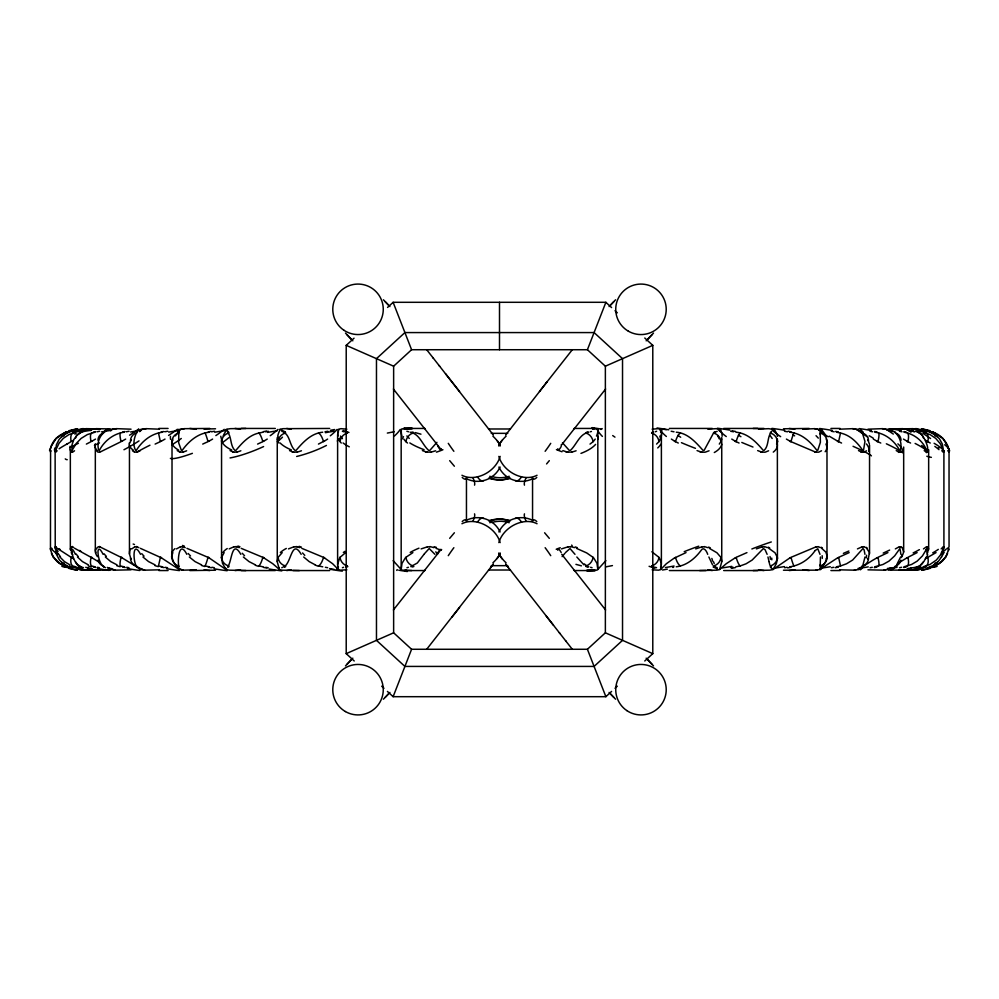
<?xml version="1.0" encoding="UTF-8"?>
<svg xmlns="http://www.w3.org/2000/svg" width="999" height="999" viewBox="0 0 999 999"><rect width="100%" height="100%" fill="white"/><g stroke="black" fill="none" stroke-linecap="round" stroke-linejoin="round"><path stroke-width="1.5" d="M70.33 549.787L70.342 449.725M95.33 551.947L95.33 447.028M130.444 557.355L129.458 553.97L129.458 445.079M221.641 439.085L221.591 441.158M299.338 570.554L282.143 570.167A91.958 48.052 90 0 1 279.42 569.492L277.26 561.875L277.26 437.537M346.878 569.817L340.309 570.167A91.958 35.19 90 0 1 338.311 569.492L337.612 564.997L337.612 434.478M753.121 570.554L769.667 570.167A91.958 59.728 90 0 0 773.051 569.492L776.335 563.761L777.434 558.891L777.359 439.085M820.778 566.808L820.204 565.958A9.203 8.829 17.5 0 0 826.985 557.355L826.985 441.645A9.191 8.829 -17.5 0 0 820.204 433.042L820.778 432.205M902.609 555.094L903.67 551.935L903.67 447.04M943.905 450.786L943.918 547.639L943.755 546.853M777.447 558.716L777.409 557.854M927.596 552.934L928.483 548.339M129.458 553.97L129.558 552.622A38.099 14.311 3.8 0 1 130.732 548.726M55.12 450.599L55.232 548.901M277.26 561.538L277.897 557.854M868.643 557.18L869.392 552.435L866.633 548.339M178.259 566.745L178.759 566.033A9.203 8.829 -17.5 0 1 172.015 557.355L172.015 441.645A9.191 8.829 17.5 0 1 178.796 433.042L178.259 432.267M836.475 432.205L840.496 433.042L838.611 441.645L841.558 443.044M827.122 443.044L827.022 444.08M337.612 564.585L339.672 557.854M903.67 551.935L902.522 548.339M171.89 555.993L172.827 552.622M864.997 557.005L862.974 564.885M900.923 554.333L899.937 548.526L894.654 555.881L888.96 561.138L882.979 564.472L874.799 566.795M55.082 547.639L55.245 546.853A9.053 1.436 70.6 0 1 55.782 547.377M943.918 451.323L943.818 452.01A9.403 1.523 69.3 0 1 942.844 450.936M221.591 557.854L222.502 563.336L225.949 569.492A91.958 59.728 90 0 0 229.333 570.167L245.879 570.554M777.409 441.158L777.447 440.309M178.796 433.042L178.671 442.782L181.356 450.362A1.523 1.061 -77 0 0 182.268 450.262C188.724 441.296 197.802 433.429 209.203 432.205M820.204 565.958L820.429 557.005M820.279 565.297L820.404 564.26M868.568 558.041A9.203 8.604 41.2 0 1 862.324 565.958L862.237 566.745A40.36 7.355 3.2 0 1 862.212 567.307M162.525 432.205C151.411 433.554 142.183 440.996 136.388 450.262A1.523 0.887 -78.6 0 1 135.614 450.387C132.517 444.755 134.116 437.624 136.776 432.205M721.615 439.085L721.103 441.158M50.287 449.338L50.112 450.262M948.875 548.751L945.978 556.643L939.609 563.349M136.676 433.042L136.688 432.967A9.191 8.604 41.2 0 0 130.432 440.959M943.88 548.339L942.619 551.223M50.15 450.087L50.35 448.988M948.813 549.175L948.526 550.524M70.392 548.901L71.428 546.853M927.01 554.333L926.922 548.526L922.464 555.881L917.182 561.138L911.55 564.472L903.958 566.795M900.574 557.005L896.677 564.885M50.325 449.138C51.96 440.809 58.904 434.178 67.058 432.205M172.115 441.158L172.727 439.085M826.885 557.854L825.636 561.363M50.412 448.751L50.874 447.04M50.587 450.786L50.462 547.989M942.556 554.333L943.406 548.538L940.359 555.119L936.375 560.039L929.969 564.472L923.138 566.795M50.949 446.84L56.119 438.399L64.51 433.042A9.191 5.694 70.2 0 0 61.763 436.8M928.446 450.786L927.734 452.01M129.858 443.044L130.444 441.645M926.26 557.005L924.013 561.363L920.603 564.885M947.989 548.901L949.05 546.678L949.038 452.31M611.588 691.433L605.869 696.69L393.131 696.69L411.588 649.275L587.412 649.275L605.369 632.804L605.369 366.196L587.412 349.725L411.588 349.725L393.631 366.196L393.631 632.804L411.588 649.275M587.412 349.725L605.881 302.297L393.131 302.31L387.55 307.442M50.162 451.673L50.487 450.961M660.401 439.085L659.328 441.158M947.564 553.483L947.202 554.333A31.618 25.999 16.3 0 1 945.504 556.868M227.66 566.745C231.868 562.712 231.606 538.274 240.821 554.333M500.112 467.057L499.5 468.256A25.062 25.062 0 0 1 495.654 473.563L495.342 473.876A24.963 24.938 -55.3 0 1 486.038 479.87L483.728 480.569A24.863 24.8 -43 0 1 466.458 478.721L466.009 478.696M498.888 531.943L499.5 530.744A25.062 25.062 0 0 1 503.346 525.437L503.733 525.049A24.963 24.938 -55.3 0 1 512.962 519.13L515.272 518.431A24.863 24.8 -43 0 1 532.542 520.279L532.991 520.304M771.403 432.205C767.007 436.788 769.13 445.492 764.247 450.262A1.523 1.224 74.4 0 1 763.224 450.374C756.156 441.895 747.702 433.216 735.963 432.205M926.135 549.7L925.636 550.736M499.025 445.229L499.5 444.305A25.075 25.062 -58.6 0 1 502.397 440.072L502.959 439.41A39.985 39.923 -53.9 0 1 506.106 436.176M499.975 553.771L499.5 554.695A25.075 25.062 -58.6 0 1 496.603 558.928L496.603 558.941A25.25 19.168 33.8 0 0 500.199 552.984M776.56 444.08L777.359 441.645A9.191 8.841 14.1 0 0 770.192 433.042M699.662 570.554L716.857 570.167A91.958 48.052 90 0 0 719.58 569.492L721.74 561.888L721.74 437.537M941.445 557.005L938.236 561.6L934.152 564.885M825.374 561.888L824.799 562.924M130.794 440.984L131.356 439.96M868.206 558.016L867.631 559.065M178.759 566.033C177.497 560.014 179.108 539.398 186.838 554.333M96.116 548.901L98.152 546.853A9.053 3.971 68.7 0 1 99.288 546.903M441.133 550.237L441.62 549.45M557.38 449.538L557.867 448.751M824.275 563.761L823.725 564.585M945.753 557.005L942.357 561.138L937 564.885M595.229 439.085L593.618 441.158A27.835 17.507 48.8 0 1 593.131 441.658L590.022 444.08M424.001 554.333L417.32 563.011L410.789 566.633M424.288 553.908L429.195 548.526L434.927 554.333M902.06 555.956L901.573 556.655M823.438 564.997L822.527 566.246M505.631 435.04L546.928 382.03L546.341 382.792M492.757 564.797L426.86 649.063M490.559 567.794L493.369 563.96M814.997 550.736C809.19 559.24 800.037 565.484 789.722 566.795M815.159 550.524L817.806 548.763L819.992 554.333M540.122 390.659L539.472 391.483L572.14 349.937M458.878 608.341L459.528 607.517L452.072 616.97M393.406 609.964L440.759 549.837M605.594 389.036L561.738 444.705M902.422 450.786L901.036 452.06A9.403 4.133 67.2 0 1 899.05 451.71M565.434 552.634L569.992 548.538L574.999 554.333M564.76 553.483L562.125 556.643M449.687 538.349L454.383 532.767M549.313 460.651L546.578 463.936M821.877 567.07L819.792 569.492A91.958 69.93 90 0 1 815.833 570.167L783.466 570.217M719.28 444.08L720.891 441.645A9.191 8.641 39.1 0 0 713.523 433.042L704.195 450.262A1.523 1.349 70 0 1 703.046 450.374C695.804 442.357 687.974 433.166 676.311 432.205M496.54 559.015L496.078 559.552A39.985 39.923 -53.9 0 1 492.894 562.824M103.721 432.779L103.559 432.967A9.191 8.154 54.7 0 0 97.927 440.247M436.925 442.32L429.945 450.262A1.523 1.486 -44.1 0 1 428.671 450.374C422.252 444.717 419.705 433.953 410.214 432.205M103.496 433.042C98.938 436.838 96.641 444.505 98.839 450.362A1.523 0.674 -79.6 0 0 99.438 450.249C104.395 440.859 113.474 433.678 124.138 432.205M224.138 552.622L221.641 557.355A9.203 8.841 14.1 0 0 228.808 565.958M646.166 340.821L653.508 333.129M352.834 658.179L345.492 665.871M652.072 334.653L647.639 339.298M346.928 664.347L351.361 659.702M615.584 299.787L609.09 306.568M383.416 699.213L389.91 692.432M610.489 305.095L613.898 301.548M385.102 697.452L388.511 693.905M55.932 452.06L57.118 450.786M894.804 566.745L895.504 565.958A9.203 8.154 54.7 0 0 900.898 560.164M719.58 569.492L726.173 563.761L735.177 557.854M861.163 567.07L858.641 569.492A91.958 78.409 90 0 1 854.195 570.167L839.547 569.817M131.781 548.901L134.753 546.853M283.629 566.795C291.283 564.447 291.596 537.699 301.174 554.333M943.168 546.853L941.17 548.901M354.233 660.988L346.216 653.646L346.216 345.354L354.046 338.186M615.022 688.286L617.307 686.188M644.767 660.988L652.784 653.646L652.784 345.354L644.767 338.012M411.713 570.554L402.385 570.167A91.958 21.466 90 0 1 401.173 569.492L402.023 563.336L405.369 557.854A28.197 17.757 48.1 0 1 405.869 557.342L412.887 552.622M773.051 569.492L789.972 557.854M656.593 444.08L658.965 441.645A9.191 8.217 53.6 0 0 651.573 433.042M890.584 567.882L888.648 569.492A91.958 84.965 90 0 1 883.828 570.167L867.956 569.817M866.483 450.786L864.497 452.06M605.844 560.664L597.827 569.492A91.958 21.466 90 0 1 596.615 570.167L586.413 570.516L595.379 570.529L587.3 570.554M282.218 552.622L278.109 557.355A9.203 8.641 39.1 0 0 285.489 565.958M819.792 569.492L837.599 557.854M911.2 567.882L909.065 569.492A91.958 89.423 90 0 1 904.008 570.167L888.873 570.067M944.23 552.622L941.37 554.645M74.55 450.786L72.752 452.06M858.641 569.492L862.062 567.07M104.77 431.78L105.594 431.256M176.486 548.901L180.332 546.853M327.622 439.085L324.4 441.158M888.648 569.492L890.983 567.882M77.21 431.143L79.595 429.508A90.422 90.147 90 0 1 86.538 428.671L100.3 428.933M923.476 548.901L926.423 546.853M862.661 566.658L872.389 560.489M909.065 569.492L911.45 567.882M592.607 429.183L596.615 428.833A91.958 21.466 -90 0 1 597.827 429.508L597.827 569.492L596.977 563.336L593.631 557.854A28.122 17.67 -50.5 0 0 593.106 557.367L586.7 552.934L576.448 548.339M406.406 569.817L404.433 570.566M939.335 563.536L931.905 566.795M267.245 439.085L263.811 441.158M345.654 552.622L340.035 557.355A9.203 8.217 53.6 0 0 347.427 565.958M73.451 440.309L72.065 441.158M925.524 558.716L926.922 557.854M94.992 432.205L87.338 434.577L81.144 438.399L76.424 443.256L72.003 450.449L71.891 445.217L73.726 439.71L77.01 435.289L81.456 432.205M821.503 450.786L818.818 452.11A9.403 6.344 61.9 0 1 815.946 451.86M95.517 439.085L92.045 441.158M898.588 562.924L906.942 557.854M212.6 439.085L209.016 441.158M936.051 552.622L927.796 557.355A9.203 4.57 72.1 0 1 926.223 565.958M125.662 439.085L122.065 441.158M872.976 560.127L876.922 557.854M165.01 439.085L161.376 441.158M68.956 432.205L63.599 434.927L59.178 439.31L56.419 444.717L55.607 450.462L59.041 443.256L63.262 438.399L68.931 434.577L75.812 432.205M674.587 557.854L666.321 563.761L660.689 569.492A91.958 35.19 90 0 1 658.691 570.167L652.122 569.817M229.158 548.901L233.778 546.853M66.871 444.08L71.204 441.645A9.191 4.558 72.1 0 1 72.777 433.042M717.182 431.306L716.383 431.73M281.78 567.719L282.58 567.295M895.341 548.901L899.162 546.853M917.519 566.808L918.93 565.958A9.203 7.517 62.4 0 0 923.064 562.2M324.313 441.034A27.835 23.739 11.4 0 1 323.401 441.521L318.444 444.08M917.119 552.622L907.879 557.355A9.203 3.322 73.4 0 1 907.467 565.958M674.687 557.979A28.197 23.951 10.7 0 1 675.611 557.479L686.026 552.622M768.593 450.786L765.396 452.11A9.403 7.218 57.1 0 1 762.137 451.898M713.523 433.042L715.346 432.205M86.364 444.08L91.121 441.645A9.191 3.322 73.4 0 1 91.533 433.042M588.786 432.205C579.495 433.916 576.685 444.493 570.541 450.262A1.523 1.486 43.2 0 1 569.268 450.374L562.487 442.782M140.122 450.786L137.1 452.11M288.486 548.901L293.768 546.853M857.454 548.901L862.05 546.853M887.911 552.622L877.909 557.355A9.203 1.998 74.2 0 1 878.645 565.958M82.33 431.78L83.591 431.256M155.12 444.08L160.389 441.645L158.504 433.042M709.065 450.786L705.431 452.11A9.403 7.917 49.8 0 1 701.847 451.923M930.019 566.808L932.03 565.958A9.203 6.693 67.1 0 0 935.276 562.824M605.369 366.196L652.797 345.354M346.203 653.646L393.631 632.804M99.962 452.11L121.091 441.645A9.191 1.998 74.2 0 1 120.355 433.042M916.508 567.295L915.471 567.719M202.71 444.08L208.029 441.645A9.191 0.774 74.5 0 0 205.045 433.042M257.592 444.08L262.849 441.645A9.191 2.148 74.1 0 0 258.841 433.042C249.013 435.202 242.158 442.944 235.976 450.262A1.523 1.211 -74.5 0 1 234.915 450.374C229.982 445.591 231.793 436.988 227.597 432.205M849.15 552.622L838.611 557.355L840.509 565.958L836.413 566.795M186.638 450.786L183.154 452.11M652.122 429.183L658.029 428.671A90.422 34.603 -90 0 1 660.689 429.508L660.689 432.617M746.94 552.622L736.151 557.355A9.203 2.148 74.1 0 0 740.159 565.958L746.091 563.786L752.172 560.039L763.336 548.588L765.084 549.7L767.132 554.333M421.128 548.901L427.335 546.853M756.393 548.901L762.2 546.853M240.859 450.786L237 452.11M411.713 428.446L403.621 428.471L412.587 428.484L402.385 428.833A91.958 21.466 -90 0 0 401.173 429.508L401.173 569.492L393.156 560.664M656.643 431.256L655.232 431.78M342.42 567.719L343.569 567.295M576.111 450.786L571.89 452.11M695.704 548.901L701.91 546.853M301.448 450.786L297.315 452.11M651.922 432.904L653.471 432.38M561.45 548.901L567.969 546.853M347.078 566.096L345.679 566.583M435.651 450.786L431.268 452.11M70.167 431.78L71.828 431.256M928.62 567.295L927.259 567.719M489.747 522.689L491.633 522.127M489.073 520.866L497.377 519.355A39.273 39.086 0 0 1 502.697 519.43L506.88 520.042A26.486 26.436 -4.2 0 1 509.915 520.879M707.879 429.183L715.946 428.671A90.422 47.24 -90 0 1 719.58 429.508M291.121 569.817L286.725 570.566M510.089 478.334L503.696 479.782A34.64 34.64 0 0 1 495.304 479.782L488.911 478.334M488.911 520.666L495.304 519.218A34.64 34.64 0 0 1 503.696 519.218L510.089 520.666M676.236 566.795C686.45 565.596 694.829 558.728 700.836 550.736C703.446 545.779 706.817 551.336 707.692 554.333M406.943 567.719L408.404 567.295M322.689 432.205C311.288 433.304 303.134 442.07 296.154 450.262A1.523 1.336 -70.2 0 1 294.992 450.374C289.46 445.579 290.309 435.726 283.654 432.205M591.445 431.468L590.347 431.78M840.509 565.958L846.515 563.786L852.646 560.039L862.974 548.538L864.11 549.9L864.959 554.333M816.021 546.853L790.971 557.355A9.203 0.774 74.5 0 0 793.955 565.958M68.569 431.78L70.592 431.256M930.156 567.295L928.508 567.719M758.503 429.183L768.531 428.671A90.422 58.729 -90 0 1 773.051 429.508M240.497 569.817L235.04 570.566M77.585 431.78L79.92 431.256M921.103 567.295L919.192 567.719M258.841 433.042L263.037 432.205M740.159 565.958L735.888 566.795M96.99 431.78L99.588 431.256M802.759 429.183L814.485 428.671A90.422 68.756 90 0 1 817.157 429.033M196.241 569.817L183.167 570.167A91.958 69.93 -90 0 1 181.843 569.967M901.66 567.295L899.55 567.719M532.991 478.696L532.654 478.721A24.863 24.8 43 0 1 515.272 480.569L512.974 479.857A24.963 24.938 55.3 0 1 503.721 473.963L503.446 473.651A25.062 25.062 0 0 1 499.5 468.256L498.888 467.057M466.009 520.304L466.458 520.279A24.863 24.8 43 0 1 483.728 518.431L486.026 519.143A24.963 24.938 55.3 0 1 495.279 525.037L495.654 525.449A25.062 25.062 0 0 1 499.5 530.744L500.112 531.943M126.311 431.78L129.083 431.256M872.314 567.295L870.054 567.719M325 431.78L327.834 431.256M839.547 429.183L852.696 428.671A90.422 77.098 90 0 1 855.693 429.033M159.453 569.817L144.805 570.167A91.958 78.409 -90 0 1 143.307 569.967M672.739 567.457L673.613 567.295M164.81 431.78L167.72 431.256M833.79 567.295L831.43 567.719M211.563 431.78L214.51 431.256M265.397 431.78L268.331 431.256M733.204 567.295L732.304 567.457M787.037 567.295L784.64 567.719M731.705 567.557L730.818 567.719M867.956 429.183L882.204 428.671A90.422 83.541 90 0 1 885.451 429.033M131.044 569.817L115.172 570.167A91.958 84.965 -90 0 1 113.549 569.967M203.983 429.046L215.534 428.783M795.017 569.954L789.173 570.554M888.873 428.933L902.297 428.671A90.422 87.924 90 0 1 905.706 429.033M110.127 570.067L94.992 570.167A91.958 89.423 -90 0 1 93.294 569.967M898.7 428.933L912.462 428.671A90.422 90.147 -90 0 1 919.405 429.508L920.004 429.92M100.3 570.067L84.79 570.167A91.958 91.683 -90 0 1 79.595 569.492L77.235 567.882L79.595 569.492A91.958 91.683 90 0 0 84.79 570.167M783.466 428.783L809.153 428.434M215.534 570.217L189.847 570.566M181.843 429.033A90.422 68.756 90 0 1 184.515 428.671L209.827 428.446M914.21 570.167A91.958 91.683 -90 0 0 919.405 569.492L921.677 567.882L919.405 569.492A91.958 91.683 90 0 1 914.21 570.167L898.7 570.067M143.307 429.033A90.422 77.098 90 0 1 146.304 428.671L159.453 429.183M113.549 429.033A90.422 83.541 90 0 1 116.796 428.671L131.044 429.183M93.294 429.033A90.422 87.924 90 0 1 96.703 428.671L110.127 428.933M158.878 428.446L168.082 428.446M241.209 428.446L275.324 428.446M279.42 429.508A90.422 47.24 -90 0 1 283.067 428.671L329.67 428.446M405.519 428.446L424.962 428.446M574.038 428.446L594.567 428.434M669.33 428.446L712.275 428.434M723.676 428.446L757.791 428.446M830.918 428.446L840.122 428.446M753.121 428.446L763.96 428.434M488.573 428.983L510.427 428.983M491.233 433.341L507.767 433.341M491.233 565.659L507.767 565.659M488.573 570.017L510.427 570.017M158.878 570.554L168.082 570.554M241.209 570.554L275.324 570.554M292.932 570.554L329.67 570.554M405.519 570.554L424.962 570.554M574.038 570.554L593.481 570.554M669.33 570.554L706.068 570.554M723.676 570.554L757.791 570.554M830.918 570.554L840.122 570.554M225.949 429.508A90.422 58.729 -90 0 1 230.469 428.671L245.879 428.446M404.033 428.434L406.406 429.183M189.847 428.434L196.241 429.183M809.153 570.566L802.759 569.817M235.04 428.434L240.497 429.183M763.96 570.566L758.503 569.817M286.725 428.434L291.121 429.183M712.275 570.566L707.879 569.817M789.173 428.446L795.017 429.046M209.827 570.554L203.983 569.954M404.433 428.434L405.244 428.583M594.567 570.566L592.607 569.817M784.49 431.256L787.437 431.78M214.36 567.719L211.963 567.295M831.28 431.256L834.19 431.78M730.669 431.256L733.603 431.78M268.182 567.719L267.295 567.557M167.57 567.719L165.21 567.295M266.696 567.457L265.796 567.295M869.917 431.256L872.689 431.78M671.166 431.256L674 431.78M327.697 567.719L325.387 567.295M263.112 566.808L258.841 565.958A9.203 2.148 -74.1 0 0 262.849 557.355L241.196 548.339M128.946 567.719L126.686 567.295M789.797 432.205C801.41 433.304 810.239 441.521 816.895 450.362A1.523 1.061 76.9 0 0 817.794 450.262L820.391 442.32L820.204 433.042M209.278 566.808L205.045 565.958A9.203 0.774 -74.5 0 0 208.029 557.355L186.938 548.339M322.764 566.808L318.556 565.958A9.203 3.459 -73.3 0 0 323.489 557.355L301.798 548.339M162.587 566.808L158.504 565.958L160.389 557.355L140.384 548.339M899.412 431.256L902.01 431.78M99.45 567.719L97.34 567.295M124.201 566.808L120.355 565.958A9.203 1.998 -74.2 0 1 121.091 557.355L99.85 546.853M874.862 432.205C885.688 433.578 894.592 441.021 899.674 450.362A1.523 0.687 79.6 0 0 900.249 450.262C902.459 443.918 899.624 436.176 894.754 432.205M919.08 431.256L921.415 431.78M567.894 452.147L566.858 451.885M79.808 567.719L77.897 567.295M427.26 452.147L426.248 451.885M904.008 432.205C913.66 433.791 922.327 440.284 926.16 449.338C930.943 452.435 923.426 431.955 917.544 432.205M95.042 566.808L91.533 565.958A9.203 3.322 -73.4 0 1 91.121 557.355L74.725 548.339M297.103 546.853L299.8 547.639M701.835 452.147L700.861 451.885M236.813 546.853L239.31 547.639M928.408 431.256L930.431 431.78M70.492 567.719L68.844 567.295M293.706 452.147L292.807 451.885M923.188 432.205L930.069 434.577L935.738 438.386L940.271 443.731L943.431 450.424L942.407 444.218L939.535 438.936L935.389 434.915L930.044 432.205M75.862 566.808L72.777 565.958A9.203 4.57 -72.1 0 1 71.204 557.355L57.243 548.339M762.137 452.147L761.238 451.885M588.836 566.808L585.876 565.958A9.203 7.605 -61.8 0 0 593.119 557.355M840.496 433.042C850.224 435.139 857.354 442.507 862.761 450.362A1.523 0.887 78.5 0 0 863.511 450.262L864.972 441.421L862.287 432.717M182.979 546.853L185.227 547.639M233.716 452.147L232.917 451.885M491.633 476.873L489.747 476.311M815.971 452.147L815.172 451.885M408.653 431.78L406.855 431.256M590.596 567.295L592.057 567.719M927.172 431.256L928.833 431.78M566.071 451.673L562.824 450.599M71.741 567.719L70.38 567.295M931.942 432.205C940.571 433.466 948.126 443.219 948.85 450.087M67.095 566.795L59.665 563.536M425.487 451.673L422.402 450.599M489.073 478.134L497.377 479.645A39.273 39.086 0 0 0 502.697 479.57L506.88 478.958A26.486 26.436 4.2 0 0 509.915 478.121M700.137 451.673L697.04 450.599M180.282 452.147L179.608 451.885M433.928 547.639L431.031 546.853A10.19 9.715 30.6 0 0 429.795 546.565M136.95 546.853L138.886 547.639M345.204 432.267L347.09 432.904M654.008 566.808L651.922 566.096M862 452.147L861.325 451.885M574.475 547.639L571.665 546.853A10.19 9.728 -30.2 0 0 570.454 546.565M760.564 451.673L757.667 450.599M436.014 548.339L440.896 550.149M343.768 431.78L342.357 431.256M292.158 451.673L289.535 450.599M655.431 567.295L656.58 567.719M201.611 564.885L195.055 561.6L189.335 557.005M814.572 451.673L790.971 441.645A9.191 0.774 -74.5 0 1 793.955 433.042M155.082 564.885L148.564 561.6L142.944 557.005M68.981 566.795L63.212 563.786L59.428 560.039L56.444 554.333L55.619 548.526L58.167 554.333M915.409 431.256L916.67 431.78M255.469 564.885L249.038 561.6L243.356 557.005M83.529 567.719L82.492 567.295M117.045 564.885L110.727 561.6L105.345 557.005M707.679 547.639L705.232 546.853A10.19 8.779 -59.5 0 0 704.17 546.59M315.322 564.885L309.19 561.6L303.684 557.005M346.878 429.183L340.984 428.671A90.422 34.603 -90 0 0 338.311 429.508L338.311 432.617M88.424 564.885L82.455 561.6L77.435 557.005M715.371 566.808L713.511 565.958A9.203 8.641 -39.1 0 0 720.891 557.355L716.957 552.772L709.34 548.339M860.813 451.673L858.503 450.599M346.203 345.354L393.631 366.196M605.369 632.804L652.797 653.646M67.12 566.033L66.97 565.958A9.203 6.693 -67.1 0 1 63.724 562.824M767.382 547.639L765.222 546.853A10.19 7.967 -65.5 0 0 764.26 546.59M69.918 564.885L64.448 561.6L59.928 557.005M739.06 443.044L736.151 441.645A9.191 2.148 -74.1 0 1 740.159 433.042M880.768 443.044L877.909 441.645A9.191 1.998 -74.2 0 0 878.645 433.042M678.284 443.044L675.511 441.645A9.191 3.459 -73.3 0 1 680.444 433.042M282.617 431.73L281.818 431.306M716.42 567.295L717.22 567.719M910.576 443.044L907.879 441.645A9.191 3.322 -73.4 0 0 907.467 433.042M900.861 546.853L901.91 547.639M62 564.885L57.155 561.6L53.247 557.005M837.624 441.158L829.22 436.163M161.401 557.854L179.208 569.492A91.958 69.93 90 0 0 183.179 570.167M789.984 441.158L786.4 439.085M209.041 557.854L225.949 569.492M230.057 450.599L232.342 451.673A23.926 16.321 -30.8 0 0 232.804 452.035M876.935 441.158L873.338 439.085M768.843 548.339L774.999 552.772L777.359 557.355A9.203 8.841 -14.1 0 1 770.192 565.958L771.428 566.808M122.09 557.854L136.351 566.658M898.151 451.673L896.228 450.599M820.504 547.639L818.668 546.853A10.19 6.968 -69.3 0 0 817.844 546.603M735.189 441.158L731.755 439.085M81.481 566.795C73.314 567.919 67.27 537.1 75.412 554.333M263.823 557.854L272.827 563.761L279.42 569.492M906.955 441.158L903.483 439.085M92.07 557.854L100.412 562.924M72.577 546.853L73.751 547.639M930.269 443.044L927.796 441.645A9.191 4.57 -72.1 0 0 926.223 433.042M893.406 431.256L894.23 431.78M651.86 551.76L658.965 557.355A9.203 8.217 -53.6 0 1 651.573 565.958M105.457 567.669L104.87 567.295M674.6 441.158L671.378 439.085M324.413 557.854L332.679 563.761L338.311 569.492L338.311 566.383M926.935 441.158L925.549 440.309M72.078 557.854L73.489 558.716M177.21 450.599L179.108 451.673A23.926 14.723 -37.1 0 0 179.495 452.01M821.702 548.339L825.836 552.11L827.122 555.956M57.53 554.582L50.662 548.339M87.55 567.882L89.935 569.492A91.958 89.423 90 0 0 94.992 570.167M108.017 567.882L110.352 569.492A91.958 84.965 90 0 0 115.172 570.167M865.708 547.639L864.247 546.853A10.19 5.794 -71.7 0 0 863.573 546.628M583.953 564.885L576.823 557.005M136.938 567.07L140.359 569.492A91.958 78.409 90 0 0 144.805 570.167M59.391 563.349L53.022 556.643L50.1 548.663M924.187 450.599L925.686 451.673M89.935 569.492L87.8 567.882M407.517 443.044L405.881 441.645A27.835 17.483 -51 0 1 405.407 441.133L403.771 439.085M927.572 546.853L928.196 547.639A35.052 12.163 -22.5 0 1 928.308 548.414M110.352 569.492L108.416 567.882M132.405 450.686L133.766 451.673A23.926 12.75 -42 0 0 134.078 451.973M104.258 566.795C97.502 564.997 94.917 538.149 103.109 554.333M605.869 302.31L611.588 307.567M615.022 310.714L617.307 312.812M381.693 686.188L383.978 688.286M387.412 691.433L393.131 696.69M140.359 569.492L137.837 567.07M55.832 546.853L56.568 547.639M943.156 452.147L941.782 450.686M341.258 443.044L340.035 441.645A9.191 8.217 -53.6 0 1 347.427 433.042M389.91 306.568L383.416 299.787M388.511 305.095L385.102 301.548M609.09 692.432L615.584 699.213M610.489 693.905L613.898 697.452M352.834 340.821L345.492 333.129M646.166 658.179L653.508 665.871M346.928 334.653L351.361 339.298M652.072 664.347L647.639 659.702M179.208 569.492L177.123 567.07M895.441 432.967L895.504 433.042A9.191 8.154 -54.7 0 1 901.073 440.247M496.216 439.61L496.078 439.448A39.985 39.923 53.9 0 0 492.894 436.176M544.617 532.767L549.313 538.349M454.383 466.233L449.687 460.651M499.025 553.771L499.5 554.695A25.075 25.062 58.6 0 0 502.397 558.928L502.959 559.59A39.985 39.923 53.9 0 0 506.106 562.824M502.397 558.941L502.422 558.978A25.25 19.168 -33.8 0 1 498.801 552.984M72.128 553.97L72.69 554.645M140.547 554.333C132.455 538.923 132.805 562.112 136.776 566.795M439.061 365.497L493.369 435.04M445.529 373.726L459.528 391.483L458.878 390.659M561.738 554.295L605.594 609.964M506.243 564.797L559.939 633.503M426.86 349.937L433.416 358.304M565.584 640.696L572.14 649.063M553.471 625.274L546.341 616.208L546.928 616.97M432.854 357.567L439.622 366.208M440.759 449.163L393.406 389.036M559.378 632.792L566.146 641.433M96.503 450.686L97.427 451.673A23.926 10.477 -45.6 0 0 97.677 451.923L98.114 452.147A9.403 3.871 -67.5 0 0 100.05 451.56M176.473 566.246L175.562 564.997M505.631 563.96L508.441 567.794M96.965 555.993L97.44 556.668M712.574 564.885L708.878 557.005M175.275 564.585L174.725 563.761M339.672 441.158L338.599 439.085M659.328 557.854L661.301 563.336L660.689 569.492L660.689 566.383M278.908 443.044L278.109 441.645A9.191 8.641 -39.1 0 1 285.489 433.042M70.991 451.673L70.529 450.686M71.204 552.622L71.628 553.296M557.38 549.462L557.867 550.249M441.133 448.763L441.62 449.55M174.213 562.924L173.626 561.875M948.313 450.599L948.938 451.96M867.644 439.96L868.206 440.984M131.369 559.065L130.794 558.016M96.528 555.319L95.405 552.622M948.513 450.961L948.888 451.81M499.975 445.229L499.5 444.305A25.075 25.062 58.6 0 0 496.603 440.072L496.603 440.059A25.25 19.168 -33.8 0 1 500.199 446.016M173.364 561.363L172.115 557.854M868.556 441.645L869.417 444.08M51.436 553.483L51.798 554.333A31.618 25.999 -16.3 0 0 53.496 556.868M587.412 649.275L605.881 696.703M393.119 302.297L411.588 349.725M826.273 439.085L826.885 441.158M277.897 441.158L277.385 439.085M721.103 557.854L721.74 561.538M948.051 446.84L942.881 438.399L934.49 433.042A9.191 5.694 -70.2 0 1 937.237 436.8M221.978 443.044L221.641 441.645A9.191 8.841 -14.1 0 1 228.808 433.042M948.138 447.09L948.813 449.812M769.779 564.885L769.093 561.85M767.956 557.005L769.043 561.6M862.312 432.967L862.324 433.042A9.191 8.604 -41.2 0 1 868.568 440.959M820.379 434.577L820.279 433.716M862.274 432.604L862.237 432.267A40.01 7.318 -3 0 0 862.224 431.768M928.658 449.712L928.67 549.787M869.542 445.079L869.542 553.921M661.388 434.478L661.388 564.585M532.554 477.634L532.554 521.366M499.5 302.297L499.5 349.725M466.458 477.634L466.458 521.366M221.553 440.309L221.566 558.716M491.745 522.502A29.246 29.246 0 0 1 509.24 522.702M498.838 542.594A25.25 19.168 -33.8 0 1 537.05 523.738M515.272 518.431A25.25 7.443 77.3 0 1 521.59 522.165M526.173 521.241A50.175 11.938 39.5 0 1 524.463 513.848M532.867 519.955A16.246 5.257 70.4 0 1 536.788 521.578M545.129 547.702A60.627 21.204 57.9 0 1 550.736 555.669M559.103 549.413A10.34 6.406 51.7 0 1 561.188 552.534M461.95 523.738A25.25 19.168 33.8 0 1 500.162 542.594M477.41 522.165A25.25 7.443 -77.3 0 1 483.728 518.431M474.537 513.848A50.175 11.938 -39.5 0 1 472.827 521.241M462.212 521.578A16.246 5.257 -70.4 0 1 466.133 519.955M437.862 552.922A10.277 6.281 -52.5 0 1 440.234 549.3M448.276 555.669A60.652 21.216 -57.9 0 1 453.871 547.702M500.162 456.406A25.25 19.168 -33.8 0 1 461.95 475.262M483.728 480.569A25.25 7.443 77.3 0 1 477.41 476.835M472.827 477.759A50.175 11.938 39.5 0 1 474.537 485.152M466.133 479.045A16.246 5.257 70.4 0 1 462.212 477.422M440.234 449.7A10.277 6.281 52.5 0 1 437.862 446.078M453.871 451.298A60.652 21.216 57.9 0 1 448.276 443.331M537.05 475.262A25.25 19.168 33.8 0 1 498.838 456.406M498.801 446.016A25.25 19.168 33.8 0 1 502.397 440.059M521.59 476.835A25.25 7.443 -77.3 0 1 515.272 480.569M524.463 485.152A50.175 11.938 -39.5 0 1 526.173 477.759M536.788 477.422A16.246 5.257 -70.4 0 1 532.867 479.045M550.736 443.331A60.627 21.204 -57.9 0 1 545.129 451.298M561.188 446.466A10.34 6.406 -51.7 0 1 559.103 449.587M509.24 476.298A29.246 29.246 0 0 1 491.745 476.498M575.936 564.348A50.512 1.249 14.5 0 1 581.406 565.846M612.449 565.584A50.512 2.685 -12.2 0 1 606.093 566.808M598.001 429.52A47.028 26.274 5.4 0 1 596.465 436.101M602.16 428.559A50.125 2.385 -12.3 0 1 600.874 429.458M591.995 427.634A50.125 4.421 13.5 0 1 600.824 429.021M602.385 436.413A47.028 26.236 9.4 0 1 597.165 429.558M586.101 565.322A34.441 20.155 -80.5 0 1 584.365 563.911M586.101 566.62A40.36 3.634 9.7 0 1 587.887 567.082M572.227 545.904A31.618 0.924 56.9 0 1 571.678 545.067M597.877 436.226A45.542 25.3 7.5 0 1 597.926 439.41M585.876 433.042A9.191 7.592 61.8 0 1 593.119 441.645M587.862 431.968A40.01 3.709 -9.6 0 1 586.313 432.367M561.063 444.992A31.98 13.824 58.6 0 1 561.401 445.417M556.206 549.238A38.099 8.591 -18.4 0 1 560.264 547.714M568.006 547.015A9.053 8.429 -25.9 0 1 570.429 546.803M575.249 546.915A35.052 16.721 9.6 0 1 577.31 547.677M595.591 444.393A38.099 15.622 -7.4 0 1 580.968 453.384M571.84 451.948A9.403 8.729 20.7 0 1 567.932 451.973M566.808 452.135A23.926 17.857 19.1 0 1 566.008 451.91M562.025 451.748A37.662 8.616 18.8 0 1 556.418 449.625M407.43 571.528A50.512 4.62 13.6 0 1 398.738 570.192M396.94 570.429A50.512 2.448 -12.3 0 1 397.315 569.73M400.237 429.445A47.028 25.087 -12.5 0 1 394.555 435.889M387.337 433.079A50.125 2.735 -12.3 0 1 394.081 431.793M420.966 434.178A50.125 1.361 14.3 0 1 415.222 432.592M402.01 436.213A47.028 26.261 -9.2 0 1 401.423 429.495M336.501 569.867A50.512 4.083 -11.7 0 1 337.475 568.643M342.32 571.141A50.512 6.419 12.6 0 1 330.332 569.318M339.598 557.767A28.197 14.985 52.3 0 1 339.972 557.28M346.291 567.095A40.422 4.583 -9 0 1 347.827 566.633M403.496 436.663A45.542 24.8 -10.7 0 1 401.536 439.56M347.689 432.355A40.022 4.583 8.8 0 1 346.328 431.955M348.938 432.48A50.125 3.272 13.9 0 1 343.306 430.544M337.874 436.151A47.028 24.963 -14.9 0 1 338.873 429.47M337.075 429.42A47.028 23.427 -17.8 0 1 330.282 435.801M325.412 432.692A50.125 4.358 -11.6 0 1 334.265 431.156M343.344 552.472A38.099 12.962 -10.5 0 1 345.055 551.336M349.288 446.828A38.024 13.174 10.8 0 1 343.082 442.969M340.097 441.57A27.835 14.635 -54.8 0 1 339.76 441.058M342.42 438.648A45.542 22.515 9.9 0 1 340.459 436.039M279.27 569.517A50.512 5.632 -10.8 0 1 279.295 568.144M281.843 570.904A50.512 8.054 11.4 0 1 269.093 568.993M277.747 557.679A28.197 11.851 55.2 0 1 277.984 557.192M318.469 566.258A34.441 32.492 -66.1 0 1 315.247 565.072M334.128 569.405A40.36 1.036 10.9 0 1 329.633 568.593M284.465 567.17A40.422 5.507 -7.9 0 1 285.702 566.695M304.782 555.357A31.618 16.296 50.4 0 1 302.56 552.947M341.121 436.875A45.542 23.389 -16.1 0 1 337.287 441.009M318.556 433.042A9.191 3.459 73.3 0 1 323.489 441.645M285.602 432.305A40.022 5.482 7.7 0 1 284.515 431.893M285.302 431.88A50.125 5.12 13.2 0 1 281.268 429.882M280.307 429.445A47.028 23.052 -20.1 0 0 277.772 436.076A45.542 23.302 4.7 0 0 279.333 438.861M277.922 429.383A47.028 21.191 -22.3 0 1 270.217 435.701M267.482 432.405A50.125 5.882 -10.7 0 1 277.085 430.844M330.432 430.294A40.01 0.899 -10.9 0 1 334.628 429.533M280.369 552.522A38.099 13.824 -7.1 0 1 286.313 548.439M293.806 546.952A9.053 7.667 52 0 1 295.979 546.815M295.966 546.553A10.19 8.766 59.6 0 1 297.115 546.715M299.151 546.341A35.052 10.514 24.7 0 1 301.348 547.09M323.589 557.217A28.122 24.213 -13.2 0 1 324.513 557.729M326.436 445.442A38.099 9.99 -20.4 0 1 296.666 456.468M297.29 451.835A9.403 7.792 -51.6 0 1 293.731 452.035M292.695 452.06A23.926 17.52 -22.7 0 1 292.033 451.823M291.396 449.937A38.024 14.061 7.4 0 1 280.17 442.994M278.259 441.471A27.835 11.426 -57.5 0 1 278.072 440.959M226.898 569.293A50.512 7.043 -9.7 0 1 225.587 567.869M227.148 570.741A50.512 9.49 9.8 0 1 214.111 568.781M221.316 557.517A28.197 8.417 57.1 0 1 221.403 557.042M258.716 566.383A34.441 33.729 -48.5 0 1 255.319 565.234M266.958 568.019A40.36 2.223 10.5 0 1 263.461 567.395M228.059 567.22A40.422 6.306 -6.6 0 1 228.933 566.733M244.555 555.694A31.618 19.368 46.3 0 1 242.245 553.234M282.48 437.175A45.542 21.404 -21 0 1 277.335 441.72M263.711 441.009A27.835 23.901 -3.5 0 1 262.749 441.496M228.871 432.267A40.022 6.244 6.4 0 1 228.097 431.843M228.272 431.556A50.125 6.831 12.1 0 1 226.149 429.558M223.164 435.976A47.028 20.567 -24.4 0 1 227.135 429.42M224.238 429.345A47.028 18.432 -26.2 0 1 215.859 435.589M214.723 432.217A50.125 7.255 -9.5 0 1 224.812 430.656M263.374 431.655A40.01 2.073 -10.6 0 1 266.433 431.106M222.827 552.559A38.099 14.348 -3.5 0 1 227.235 548.538M233.816 546.928A9.053 6.981 59.1 0 1 235.789 546.828M235.764 546.54A10.19 7.955 65.6 0 1 236.813 546.69M237.887 546.028A35.052 8.192 27 0 1 239.947 546.765M262.949 557.192A28.122 24.426 2.3 0 1 263.936 557.692M263.599 446.565A38.099 7.867 -22.4 0 1 230.057 457.942M237 451.81A9.403 7.043 -58.3 0 1 233.754 452.06M231.818 450.062A38.024 14.598 3.7 0 1 222.627 443.019M221.915 441.283A27.835 7.942 -59.2 0 1 221.89 440.771M221.566 439.098A45.542 23.514 -0.7 0 1 220.779 436.251M180.906 569.143A50.512 8.267 -8.3 0 1 178.172 567.682M179.42 570.604A50.512 10.702 8 0 1 166.483 568.631M171.591 557.105A28.197 4.783 58.3 0 1 171.528 556.668M204.895 566.508A34.441 34.128 1.5 0 1 201.411 565.397M211.513 567.732A40.36 3.347 9.9 0 1 208.341 567.157M178.434 567.27A40.422 6.943 -5.1 0 1 178.908 566.77M190.534 555.943A31.618 21.953 40.6 0 1 188.187 553.471M228.896 437.624A45.542 18.894 -25.1 0 1 222.09 442.794M208.916 440.984A27.835 23.464 -17.9 0 1 207.929 441.458M178.883 432.242A40.022 6.856 4.9 0 1 178.446 431.805M178.509 431.356A50.125 8.379 10.8 0 1 178.409 429.345M175.424 435.864A47.028 17.582 -28 0 1 180.707 429.383M177.372 429.283A47.028 15.222 -29.2 0 1 168.569 435.427M168.694 432.08A50.125 8.454 -8.1 0 1 179.008 430.532M179.208 429.508A90.422 68.756 -90 0 1 184.515 428.671M208.304 431.893A40.01 3.197 -10 0 1 211.064 431.381M172.128 552.584A38.099 14.51 0.1 0 1 174.95 548.638M180.357 546.903A9.053 6.119 63.6 0 1 182.093 546.84M182.043 546.54A10.19 6.956 69.3 0 1 182.967 546.678M182.492 545.454A35.052 5.682 28.6 0 1 184.353 546.153M208.129 557.155A28.122 24.038 17.5 0 1 209.141 557.667M192.395 453.334A38.099 5.544 -23.9 0 1 170.379 458.379M183.167 451.76A9.403 6.131 -62.7 0 1 180.307 452.085M178.759 450.174A38.024 14.773 0 0 1 171.903 443.044M172.602 440.796A27.835 4.258 -60.3 0 1 172.74 440.259M170.529 439.348A45.542 23.152 -6.1 0 1 170.442 436.363M142.545 569.018A50.512 9.303 -6.8 0 1 138.374 567.532M139.76 570.504A50.512 11.638 6 0 1 127.285 568.506M158.354 566.62A34.441 33.691 49.8 0 1 154.857 565.559M164.086 567.607A40.36 4.383 9 0 1 161.151 567.045M136.776 567.307A40.422 7.418 -3.5 0 1 136.838 566.795M136.676 565.958A9.203 8.604 -41.2 0 1 130.432 558.041M144.068 556.156A31.618 24.001 32.9 0 1 141.758 553.658M181.294 438.486A45.542 15.922 -28.4 0 1 171.915 444.78M161.276 440.946A27.835 22.453 -30 0 1 160.302 441.433M136.826 432.217A40.022 7.305 3.3 0 1 136.776 431.768M136.975 431.206A50.125 9.715 9.1 0 1 138.911 429.208M139.635 431.655A47.028 14.161 -30.8 0 1 142.145 429.333M138.486 429.208A47.028 11.638 -31.5 0 1 129.583 435.189M130.607 431.98A50.125 9.441 -6.5 0 1 140.896 430.432M140.359 429.508A90.422 77.098 -90 0 1 146.304 428.671M161.151 431.993A40.01 4.233 -9.1 0 1 163.699 431.506M134.765 546.878A9.053 5.107 66.7 0 1 136.214 546.865M136.151 546.54A10.19 5.782 71.8 0 1 136.925 546.653M133.167 544.03A35.052 3.022 29.6 0 1 134.503 544.555M160.477 557.13A28.122 23.064 30.1 0 1 161.501 557.629M137.6 451.71A38.099 3.084 -24.8 0 1 149.95 445.204M137.138 451.685A9.403 5.07 -65.6 0 1 134.728 452.11M133.504 450.287A38.024 14.585 -3.8 0 1 129.208 443.069M112.825 568.918A50.512 10.102 -5 0 1 107.293 567.42M109.116 570.404A50.512 12.288 3.8 0 1 97.427 568.394M120.217 566.733A34.441 32.418 66.6 0 1 116.808 565.721M125.237 567.532A40.36 5.32 8 0 1 122.552 566.982M104.121 567.345A40.422 7.705 -1.8 0 1 103.746 566.833M103.496 565.958A9.203 8.154 -54.7 0 1 98.102 560.164M106.331 556.343A31.618 25.45 22.9 0 1 104.108 553.821M139.023 440.896A45.542 12.55 -31 0 1 123.951 449.737M121.978 440.909A27.835 20.892 -39.2 0 1 121.016 441.408M103.759 432.192A40.022 7.567 1.6 0 1 104.083 431.743M104.595 431.093A50.125 10.814 7.3 0 1 108.516 429.095M110.602 430.744A47.028 10.39 -32.9 0 1 112.437 429.245M108.591 429.058A47.028 7.767 -33.2 0 1 103.921 432.205M101.473 431.893A50.125 10.202 -4.7 0 1 111.488 430.344M110.352 429.508A90.422 83.541 -90 0 1 116.796 428.671M122.577 432.043A40.01 5.17 -8.1 0 1 124.9 431.568M96.029 552.647A38.099 13.774 7.4 0 1 95.654 548.826M99.201 546.528A10.19 4.458 73.3 0 1 99.8 546.615M121.166 557.092A28.122 21.516 39.8 0 1 122.178 557.604M97.19 450.412A38.024 14.048 -7.5 0 1 95.317 443.806M92.495 568.831A50.512 10.652 -3.1 0 1 85.714 567.32M88.199 570.317A50.512 12.65 1.5 0 1 77.61 568.294M91.421 566.845A34.441 30.357 73.5 0 1 88.187 565.884M95.767 567.482A40.36 6.119 6.7 0 1 93.369 566.945M81.269 567.37A40.422 7.805 0 0 1 80.444 566.858M80.07 565.958A9.203 7.517 -62.4 0 1 75.936 562.2M78.222 556.518A31.618 26.286 10.6 0 1 76.161 553.983M67.233 459.702A45.542 8.866 -32.8 0 1 65.26 458.866M91.995 440.871A27.835 18.819 -46 0 1 91.071 441.358M75.499 438.136A9.191 7.517 62.4 0 1 80.07 433.042M80.469 432.167A40.022 7.642 -0.2 0 1 81.181 431.705M82.093 430.994A50.125 11.651 5.2 0 1 87.912 428.996M90.534 430.469A47.028 6.369 -34.3 0 1 92.407 429.071M88.674 428.671A47.028 3.709 -34.1 0 1 86.925 429.857M82.018 431.805A50.125 10.702 -2.8 0 1 91.521 430.269M89.935 429.508A90.422 87.924 -90 0 1 96.703 428.671M93.406 432.08A40.01 5.982 -6.8 0 1 95.479 431.618M72.515 552.684A38.099 12.887 10.7 0 1 70.617 548.926M71.404 546.803A9.053 2.735 69.9 0 1 72.228 546.99M72.115 546.54A10.19 3.034 74.3 0 1 72.515 546.565M80.732 551.111A35.052 2.448 29.7 0 1 79.695 550.437M91.171 557.055A28.122 19.431 46.8 0 1 92.133 557.554M94.43 445.354A38.099 1.998 -25.1 0 1 99.5 442.907M72.84 451.286A9.403 2.585 -68.8 0 1 71.404 452.147L71.216 451.96A23.926 7.942 -48.2 0 1 71.066 451.598M70.692 450.549A38.024 13.162 -10.9 0 1 70.142 446.216M82.08 568.756A50.512 10.939 -1.1 0 1 74.201 567.232M77.522 570.242A50.512 12.687 -0.9 0 1 68.307 568.206M72.69 566.982A34.441 27.535 77.1 0 1 69.718 566.083M76.336 567.444A40.36 6.768 5.2 0 1 74.276 566.908M68.756 567.407A40.422 7.705 1.8 0 1 67.507 566.883M60.464 556.693A31.618 26.461 -3 0 1 58.616 554.133M72.04 440.821A27.835 16.284 -50.9 0 1 71.191 441.308M63.724 436.176A9.191 6.693 67.1 0 1 66.97 433.042M67.545 432.142A40.022 7.53 -1.9 0 1 68.631 431.68M70.005 430.906A50.125 12.2 3 0 1 77.56 428.921M81.506 429.545A47.028 2.185 -34.9 0 1 83.017 428.471M72.752 431.743A50.125 10.952 -0.8 0 1 81.506 430.194M79.595 429.508A90.422 90.147 -90 0 1 86.538 428.671M74.313 432.117A40.01 6.643 -5.4 0 1 76.099 431.655M58.079 551.373A38.099 11.688 13.7 0 1 56.231 549.05M55.582 546.653A10.19 1.523 74.9 0 1 55.744 546.54M60.065 549.525A35.052 5.132 28.8 0 1 59.203 548.776M71.204 557.005A28.122 16.883 51.8 0 1 72.103 557.504M70.305 447.49A38.099 4.495 -24.4 0 1 78.397 443.269M56.331 450.324A9.403 1.236 -69.4 0 1 55.345 451.81A23.926 5.207 -49.9 0 1 55.345 451.423M54.62 450.724A38.024 11.938 -13.9 0 1 54.908 447.977M81.856 568.668A50.512 10.964 0.9 0 1 73.039 567.145M77.36 570.154A50.512 12.413 -3.2 0 1 70.305 568.306M64.485 567.132A34.441 24.051 79.2 0 1 61.851 566.321M64.51 565.958A9.203 5.694 -70.1 0 1 61.763 562.2M67.395 567.407A40.36 7.255 3.6 0 1 65.697 566.883M66.921 567.444A40.422 7.418 3.5 0 1 65.26 566.92M65.297 432.105A40.022 7.23 -3.6 0 1 66.746 431.643M68.606 430.819A50.125 12.45 0.7 0 1 77.71 428.833M76.186 433.241A47.028 2.06 -35 0 1 74.863 434.153M74.625 431.343A47.028 4.595 -33.9 0 1 75.4 430.781M74.8 431.443A50.125 10.914 1.2 0 1 81.706 430.132M65.747 432.13A40.01 7.143 -3.8 0 1 67.22 431.68M52.16 548.926A35.052 7.68 27.3 0 1 51.598 548.164M59.091 448.776A38.099 6.881 -23.1 0 1 67.57 443.718M50.799 451.086A23.926 2.36 -50.8 0 1 50.949 450.799M49.513 450.324A38.024 10.44 -16.6 0 1 49.675 449.9M69.156 567.382A40.36 7.567 2 0 1 68.119 566.982M65.297 566.808A34.441 19.955 80.5 0 1 64.785 566.608M68.294 431.98A40.01 7.468 -2.1 0 1 69.018 431.705M817.157 569.967A91.958 69.93 -90 0 1 815.821 570.167M855.693 569.967A91.958 78.409 -90 0 1 854.195 570.167M885.451 569.967A91.958 84.965 -90 0 1 883.828 570.167M924.175 567.382A50.512 10.939 1.1 0 1 916.92 568.756M930.693 568.206A50.512 12.687 0.9 0 1 921.478 570.242M931.23 566.995A40.422 7.705 -1.8 0 1 930.244 567.407M930.369 431.68A40.022 7.53 1.9 0 1 931.068 431.968M921.44 428.921A50.125 12.2 -3 0 1 928.183 430.619M915.983 428.471A47.028 2.185 34.9 0 1 916.358 428.733M917.494 430.194A50.125 10.952 0.8 0 1 926.248 431.743M912.462 428.671A90.422 90.147 90 0 1 919.405 429.508M932.03 433.042A9.191 6.693 -67.1 0 1 935.276 436.176M905.706 569.967A91.958 89.423 -90 0 1 904.008 570.167M925.961 567.145A50.512 10.964 -0.9 0 1 917.144 568.668M929.257 568.106A50.512 12.413 3.2 0 1 921.64 570.154M937.149 566.321A34.441 24.051 -79.2 0 1 934.515 567.132M937.237 562.2A9.203 5.694 70.1 0 1 934.49 565.958M933.303 566.883A40.36 7.255 -3.6 0 1 931.605 567.407M933.74 566.92A40.422 7.418 -3.5 0 1 932.079 567.444M932.254 431.643A40.022 7.23 3.6 0 1 933.703 432.105M921.29 428.833A50.125 12.45 -0.7 0 1 930.394 430.819M930.581 438.524A47.028 2.06 35 0 1 922.814 433.241M923.6 430.781A47.028 4.595 33.9 0 1 926.697 433.029M917.294 430.132A50.125 10.914 -1.2 0 1 925.099 431.668M931.78 431.68A40.01 7.143 3.8 0 1 933.253 432.13M946.115 549.188A38.099 10.202 -16.3 0 1 941.57 552.772M947.402 548.164A35.052 7.68 -27.3 0 1 947.127 548.551M938.323 447.752A38.099 6.881 23.1 0 1 938.973 448.164M948.051 450.799A23.926 2.36 50.8 0 1 948.201 451.086M944.704 444.755A38.024 10.44 16.6 0 1 949.649 450.949M916.72 567.057A50.512 10.714 -2.8 0 1 907.192 568.593M917.107 568.006A50.512 11.838 5.4 0 1 911.3 570.054M926.947 558.191A28.197 16.309 -50.5 0 1 927.809 557.692M934.215 566.608A34.441 19.955 -80.5 0 1 931.992 567.307M931.143 566.87A40.36 7.567 -2 0 1 929.844 567.382M925.236 566.945A40.422 6.956 -5.1 0 1 923.188 567.494M942.844 554.457A31.618 24.888 27.6 0 1 941.533 557.055M923.413 431.605A40.022 6.756 5.2 0 1 925.199 432.08M910.638 428.758A50.125 12.388 1.6 0 1 921.078 430.731M910.988 432.192A47.028 6.244 34.3 0 1 908.054 430.182M912.062 430.045A47.028 8.629 32.9 0 1 914.485 431.93M906.905 430.057A50.125 10.614 -3.2 0 1 913.573 431.58M902.297 428.671A90.422 87.924 -90 0 1 909.065 429.508M929.982 431.705A40.01 7.468 2.1 0 1 931.105 432.155M938.298 549.375A38.099 8.454 -18.5 0 1 932.729 552.834M942.856 548.126A9.053 1.236 -70.7 0 1 943.443 547.252M943.493 547.027A10.19 1.548 -74.9 0 1 943.556 547.44M943.393 547.852A35.052 10.04 -25.2 0 1 943.156 548.613M934.839 446.391A38.099 9.103 21.3 0 1 938.973 449.662M934.115 443.294A38.024 8.666 18.9 0 1 944.105 451.261M927.784 441.983A27.835 16.821 52 0 1 926.91 441.496M897.314 566.97A50.512 10.19 -4.7 0 1 887.312 568.506M894.53 567.894A50.512 10.964 7.5 0 1 890.658 569.954M907.005 558.141A28.197 18.894 -45.7 0 1 907.929 557.642M920.529 566.995A34.441 15.385 -81.4 0 1 918.805 567.494M918.331 566.845A40.36 7.68 -0.2 0 1 917.457 567.357M906.168 566.995A40.422 6.319 -6.6 0 1 903.77 567.544M927.696 554.657A31.618 23.164 36.6 0 1 926.71 557.267M904.045 431.556A40.022 6.119 6.6 0 1 906.155 432.043M889.772 428.683A50.125 12.025 3.9 0 1 901.26 430.644M893.331 434.066A47.028 10.277 33 0 1 887.237 429.87M891.133 429.832A47.028 12.438 31.1 0 1 893.193 431.618M886.575 429.982A50.125 10.065 -5.1 0 1 891.957 431.506M882.204 428.671A90.422 83.541 -90 0 1 888.648 429.508M917.544 431.73A40.01 7.605 0.4 0 1 918.293 432.18M918.93 433.042A9.191 7.517 -62.4 0 1 923.501 438.136M919.392 549.637A38.099 6.506 -20.2 0 1 913.136 552.922M926.298 547.452A9.053 2.547 -70.1 0 1 927.184 546.865A10.19 3.047 -74.3 0 1 927.509 547.04M921.715 445.467A38.099 11.089 19 0 1 926.398 450.324M927.646 452.147A9.403 2.86 68.6 0 1 926.26 451.523M926.548 452.634A23.926 3.459 50.6 0 1 926.26 452.472M915.109 443.444A38.024 6.693 20.6 0 1 928.121 451.773M907.829 441.933A27.835 19.356 47 0 1 906.892 441.446M931.368 457.342A45.542 6.831 30 0 1 926.822 456.256M868.256 566.87A50.512 9.428 -6.5 0 1 858.004 568.406M862.037 567.769A50.512 9.828 9.4 0 1 860.214 569.83M877.01 558.104A28.197 21.004 -39 0 1 877.984 557.604M896.415 567.494A34.441 10.427 -81.9 0 1 895.279 567.607M895.154 566.82A40.36 7.617 1.5 0 1 894.717 567.332M876.985 567.045A40.422 5.519 -7.9 0 1 874.262 567.619M902.047 554.907A31.618 20.867 43.3 0 1 901.423 557.542M874.6 431.493A40.022 5.32 7.9 0 1 876.985 431.98M859.177 428.596A50.125 11.364 6 0 1 871.415 430.544M867.744 437.013A47.028 14.048 30.9 0 1 857.142 429.757M860.738 429.72A47.028 15.959 28.6 0 1 863.298 432.33M856.817 429.895A50.125 9.253 -6.9 0 1 860.801 431.406M852.696 428.671A90.422 77.098 -90 0 1 858.641 429.508M894.767 431.755A40.01 7.555 -1.3 0 1 895.141 432.192M889.634 550.074A38.099 4.396 -21.4 0 1 883.191 553.071M899.1 547.265A9.053 3.796 -68.9 0 1 900.299 546.803M900.336 546.653A10.19 4.483 -73.3 0 1 900.823 546.928M902.284 547.489A35.052 13.974 -19.1 0 1 902.746 548.264M897.889 443.856A38.099 12.812 16.2 0 1 902.734 450.849M898.9 452.397A23.926 6.281 49.4 0 1 898.476 452.21M886.35 443.781A38.024 4.545 21.9 0 1 902.809 452.847M877.834 441.895A27.835 21.404 39.9 0 1 876.847 441.408M873.176 438.099A45.542 3.222 30.9 0 1 869.255 435.764M830.269 566.745A50.512 8.429 -8.1 0 1 820.017 568.281M820.379 567.607A50.512 8.442 11 0 1 820.641 569.667M837.711 558.066A28.197 22.602 -29.9 0 1 838.71 557.567M862.661 566.72A34.441 5.22 -82.2 0 1 862.324 565.921M838.323 567.132A40.422 4.595 -9 0 1 835.301 567.719M866.558 555.219A31.618 18.057 48.3 0 1 866.308 557.879M835.713 431.406A40.022 4.396 9 0 1 838.348 431.905M819.592 428.496A50.125 10.427 8 0 1 832.267 430.432M828.183 436.8A47.028 17.483 28.1 0 1 818.343 429.682A50.125 8.217 -8.4 0 1 820.916 431.281M821.515 429.657A47.028 19.068 25.4 0 1 826.198 436.501M814.485 428.671A90.422 68.756 -90 0 1 819.792 429.508M848.863 551.023A38.099 2.185 -22.2 0 1 843.381 553.371M862.025 547.177A9.053 4.945 -67 0 1 863.523 546.79M866.358 547.365A35.052 15.447 -15.1 0 1 867.169 548.139M866.445 443.943A38.099 14.223 12.9 0 1 868.68 451.311M864.36 452.072A9.403 5.307 65.1 0 1 861.962 451.81M861.538 452.297A23.926 8.941 47.3 0 1 861.013 452.097M853.046 446.291A38.024 2.298 22.6 0 1 871.403 455.869M838.523 441.87A27.835 22.927 30.2 0 1 837.512 441.371M784.365 566.583A50.512 7.23 -9.5 0 1 774.362 568.131M770.441 567.37A50.512 6.856 12.3 0 1 772.751 569.43M790.072 558.029A28.197 23.639 -18.1 0 1 791.071 557.542M820.304 566.783A40.36 6.918 4.8 0 1 820.728 567.27M790.971 567.27A40.422 3.546 -9.9 0 1 787.637 567.894M822.14 555.694A31.618 14.81 51.8 0 1 822.277 558.391M816.033 435.701A45.542 17.545 26.7 0 1 818.293 438.136M827.409 441.908A27.835 4.595 58.7 0 1 827.472 442.345M788.111 431.243A40.022 3.372 9.9 0 1 791.021 431.768M771.94 428.384A50.125 9.228 9.8 0 1 784.702 430.294M780.656 436.663A47.028 20.492 24.5 0 1 771.727 429.645M774.4 429.62A47.028 21.728 21.4 0 1 777.559 436.363M772.314 429.657A50.125 6.981 -9.8 0 1 773.351 431.118M820.703 431.793A40.01 6.906 -4.6 0 1 820.329 432.23M816.008 547.115A9.053 5.982 -64.2 0 1 817.794 546.79M821.328 547.265A35.052 16.546 -10.6 0 1 822.452 548.039M826.398 558.191A28.122 4.371 -59.9 0 1 826.248 558.741M825.911 444.031A38.099 15.272 9.1 0 1 825.162 451.723M815.309 452.247A23.926 11.389 44.4 0 1 814.697 452.035M790.871 441.833A27.835 23.889 17.3 0 1 789.872 441.333M794.642 435.864A45.542 4.133 30.7 0 1 792.869 434.79M731.78 566.371A50.512 5.844 -10.7 0 1 722.302 567.907M713.161 567.007A50.512 5.095 13.4 0 1 717.407 569.043M735.289 558.004A28.197 24.088 -4 0 1 736.263 557.517M771.827 559.827A34.441 5.457 -82.2 0 1 771.74 558.079M770.441 566.758A40.36 6.306 6.3 0 1 771.278 567.245M735.426 567.594A40.422 2.423 -10.6 0 1 731.655 568.281M770.004 556.518A31.618 11.201 54.2 0 1 770.516 559.253M770.266 435.851A45.542 20.292 23 0 1 772.177 438.486M777.684 441.496A27.835 8.217 57.6 0 1 777.597 441.958M732.205 430.869A40.022 2.26 10.5 0 1 735.514 431.456M717.344 428.221A50.125 7.805 11.3 0 1 729.819 430.107M726.273 436.563A47.028 22.989 20.2 0 1 718.443 429.607M720.541 429.582A47.028 23.839 16.7 0 1 722.14 436.263M719.829 429.458A50.125 5.582 -10.9 0 1 719.467 430.881M771.228 431.83A40.01 6.319 -6.2 0 1 770.504 432.255M751.86 548.975A38.099 2.36 -22.1 0 1 771.29 541.957M762.2 547.09A9.053 6.856 -59.9 0 1 764.223 546.79M768.306 547.177A35.052 17.22 -5.7 0 1 769.73 547.939M777.085 557.704A28.122 8.079 -58.9 0 1 777.11 558.241M777.284 444.118A38.099 15.959 5.1 0 1 773.276 452.122M761.313 452.197A23.926 13.549 40.3 0 1 760.626 451.985M752.984 447.04A38.024 2.335 22.6 0 1 741.807 442.445M736.051 441.808A27.835 24.263 2 0 1 735.089 441.308M740.908 436.7A45.542 7.705 29.7 0 1 738.411 435.152M674.1 566.021A50.512 4.321 -11.6 0 1 665.409 567.544M649.1 566.308A50.512 3.222 14.1 0 1 654.882 568.281M680.444 565.958A9.203 3.459 73.3 0 1 675.511 557.355M714.235 563.536A34.441 10.664 -81.9 0 1 713.586 561.888M713.86 566.72A40.36 5.544 7.6 0 1 715.059 567.207M667.369 569.143A40.422 1.224 -11 0 1 662.424 570.017M711.837 558.416A31.618 7.305 55.8 0 1 712.674 561.138M717.757 435.976A45.542 22.527 18.5 0 1 719.18 438.811M721.253 441.333A27.835 11.626 55.7 0 1 721.016 441.808M661.763 428.908A40.022 1.086 10.9 0 1 666.233 429.695M656.992 427.997A50.125 6.181 12.6 0 1 668.731 429.807M666.37 436.476A47.028 24.925 15.1 0 1 659.777 429.582M661.251 429.545A47.028 25.362 11.3 0 1 661.276 436.176M662.474 429.145A50.125 4.033 -11.8 0 1 661.001 430.444M715.009 431.855A40.01 5.582 -7.5 0 1 713.96 432.28M684.19 551.66A38.099 4.57 -21.4 0 1 698.726 546.191M701.922 547.052A9.053 7.567 -53.3 0 1 704.133 546.79M708.628 547.09A35.052 17.483 -0.5 0 1 710.301 547.852M720.741 557.529A28.122 11.588 -57.1 0 1 720.928 558.054M721.753 444.193A38.099 16.246 0.9 0 1 714.297 452.522M700.898 452.172A23.926 15.372 34.9 0 1 700.149 451.96M695.466 448.339A38.024 4.583 21.9 0 1 681.443 442.682M675.411 441.783A27.835 24.038 -13.7 0 1 674.5 441.283M680.681 437.237A45.542 11.089 28 0 1 677.821 435.389M651.922 566.683A40.36 4.645 8.8 0 1 653.446 567.157M659.815 436.101A45.542 24.213 13.3 0 1 660.614 439.11M659.402 441.246A27.835 14.748 52.9 0 1 659.028 441.72M653.396 431.905A40.01 4.708 -8.7 0 1 652.06 432.317M658.903 557.43A28.122 14.81 -54.4 0 1 659.253 557.942M660.701 444.293A38.099 16.134 -3.3 0 1 657.742 447.927M614.959 437.137A45.542 14.198 25.7 0 1 612.699 435.564M413.124 565.958A9.203 7.605 61.8 0 1 405.881 557.355M412.112 566.995A40.422 3.534 -9.9 0 1 413.861 566.558M437.599 554.083A31.618 9.053 55.2 0 1 435.764 551.835M405.881 441.645A9.191 7.592 -61.8 0 1 413.124 433.042M413.648 432.43A40.022 3.571 9.8 0 1 412.1 432.03M410.202 552.422A38.099 11.788 -13.5 0 1 418.956 548.176M427.372 546.977A9.053 8.454 22.7 0 1 429.795 546.803M434.203 546.69A35.052 14.311 18.3 0 1 436.451 547.452M442.932 449.762A37.725 8.566 -18.3 0 1 436.463 452.147M431.218 451.898A9.403 8.691 -25 0 1 427.297 451.998M426.148 452.097A23.926 18.594 -2.1 0 1 425.387 451.873M424.076 449.675A38.024 11.963 13.9 0 1 409.827 442.932M409.278 438.424A45.542 21.166 14.7 0 1 406.88 435.939M404.907 332.58L376.473 358.653L376.473 640.347L404.907 666.42L594.093 666.42L622.527 640.347L622.527 358.653L594.093 332.58L404.907 332.58M626.823 710.589A25.25 25.25 0 0 0 666.158 691.483A25.25 25.25 0 0 0 629.944 666.982A25.25 25.25 0 0 0 626.823 710.589M345.404 711.55A25.25 25.25 0 0 0 383.266 689.685A25.25 25.25 0 0 0 345.404 667.819A25.25 25.25 0 0 0 345.404 711.55M343.881 330.219A25.25 25.25 0 0 0 383.204 311.114A25.25 25.25 0 0 0 346.99 286.601A25.25 25.25 0 0 0 343.881 330.219M628.346 331.181A25.25 25.25 0 0 0 666.221 309.315A25.25 25.25 0 0 0 628.359 287.45A25.25 25.25 0 0 0 628.346 331.181"/></g></svg>
